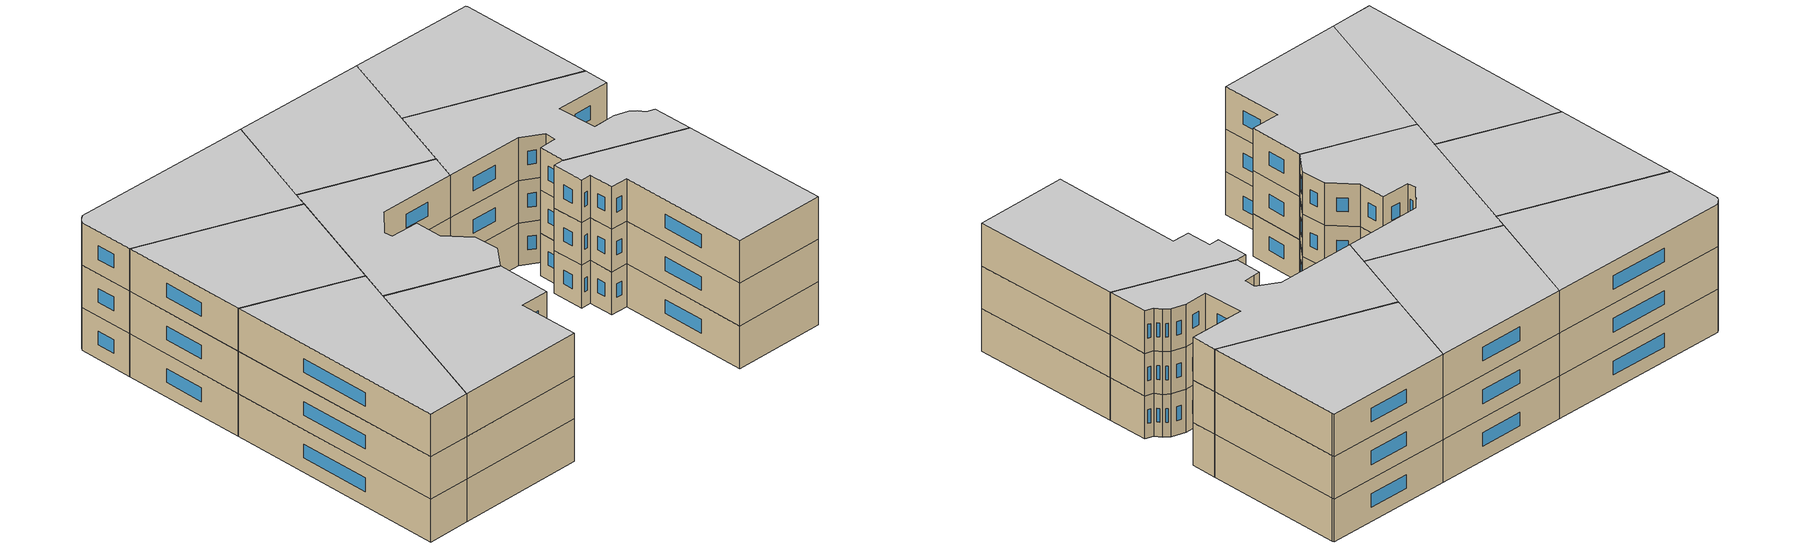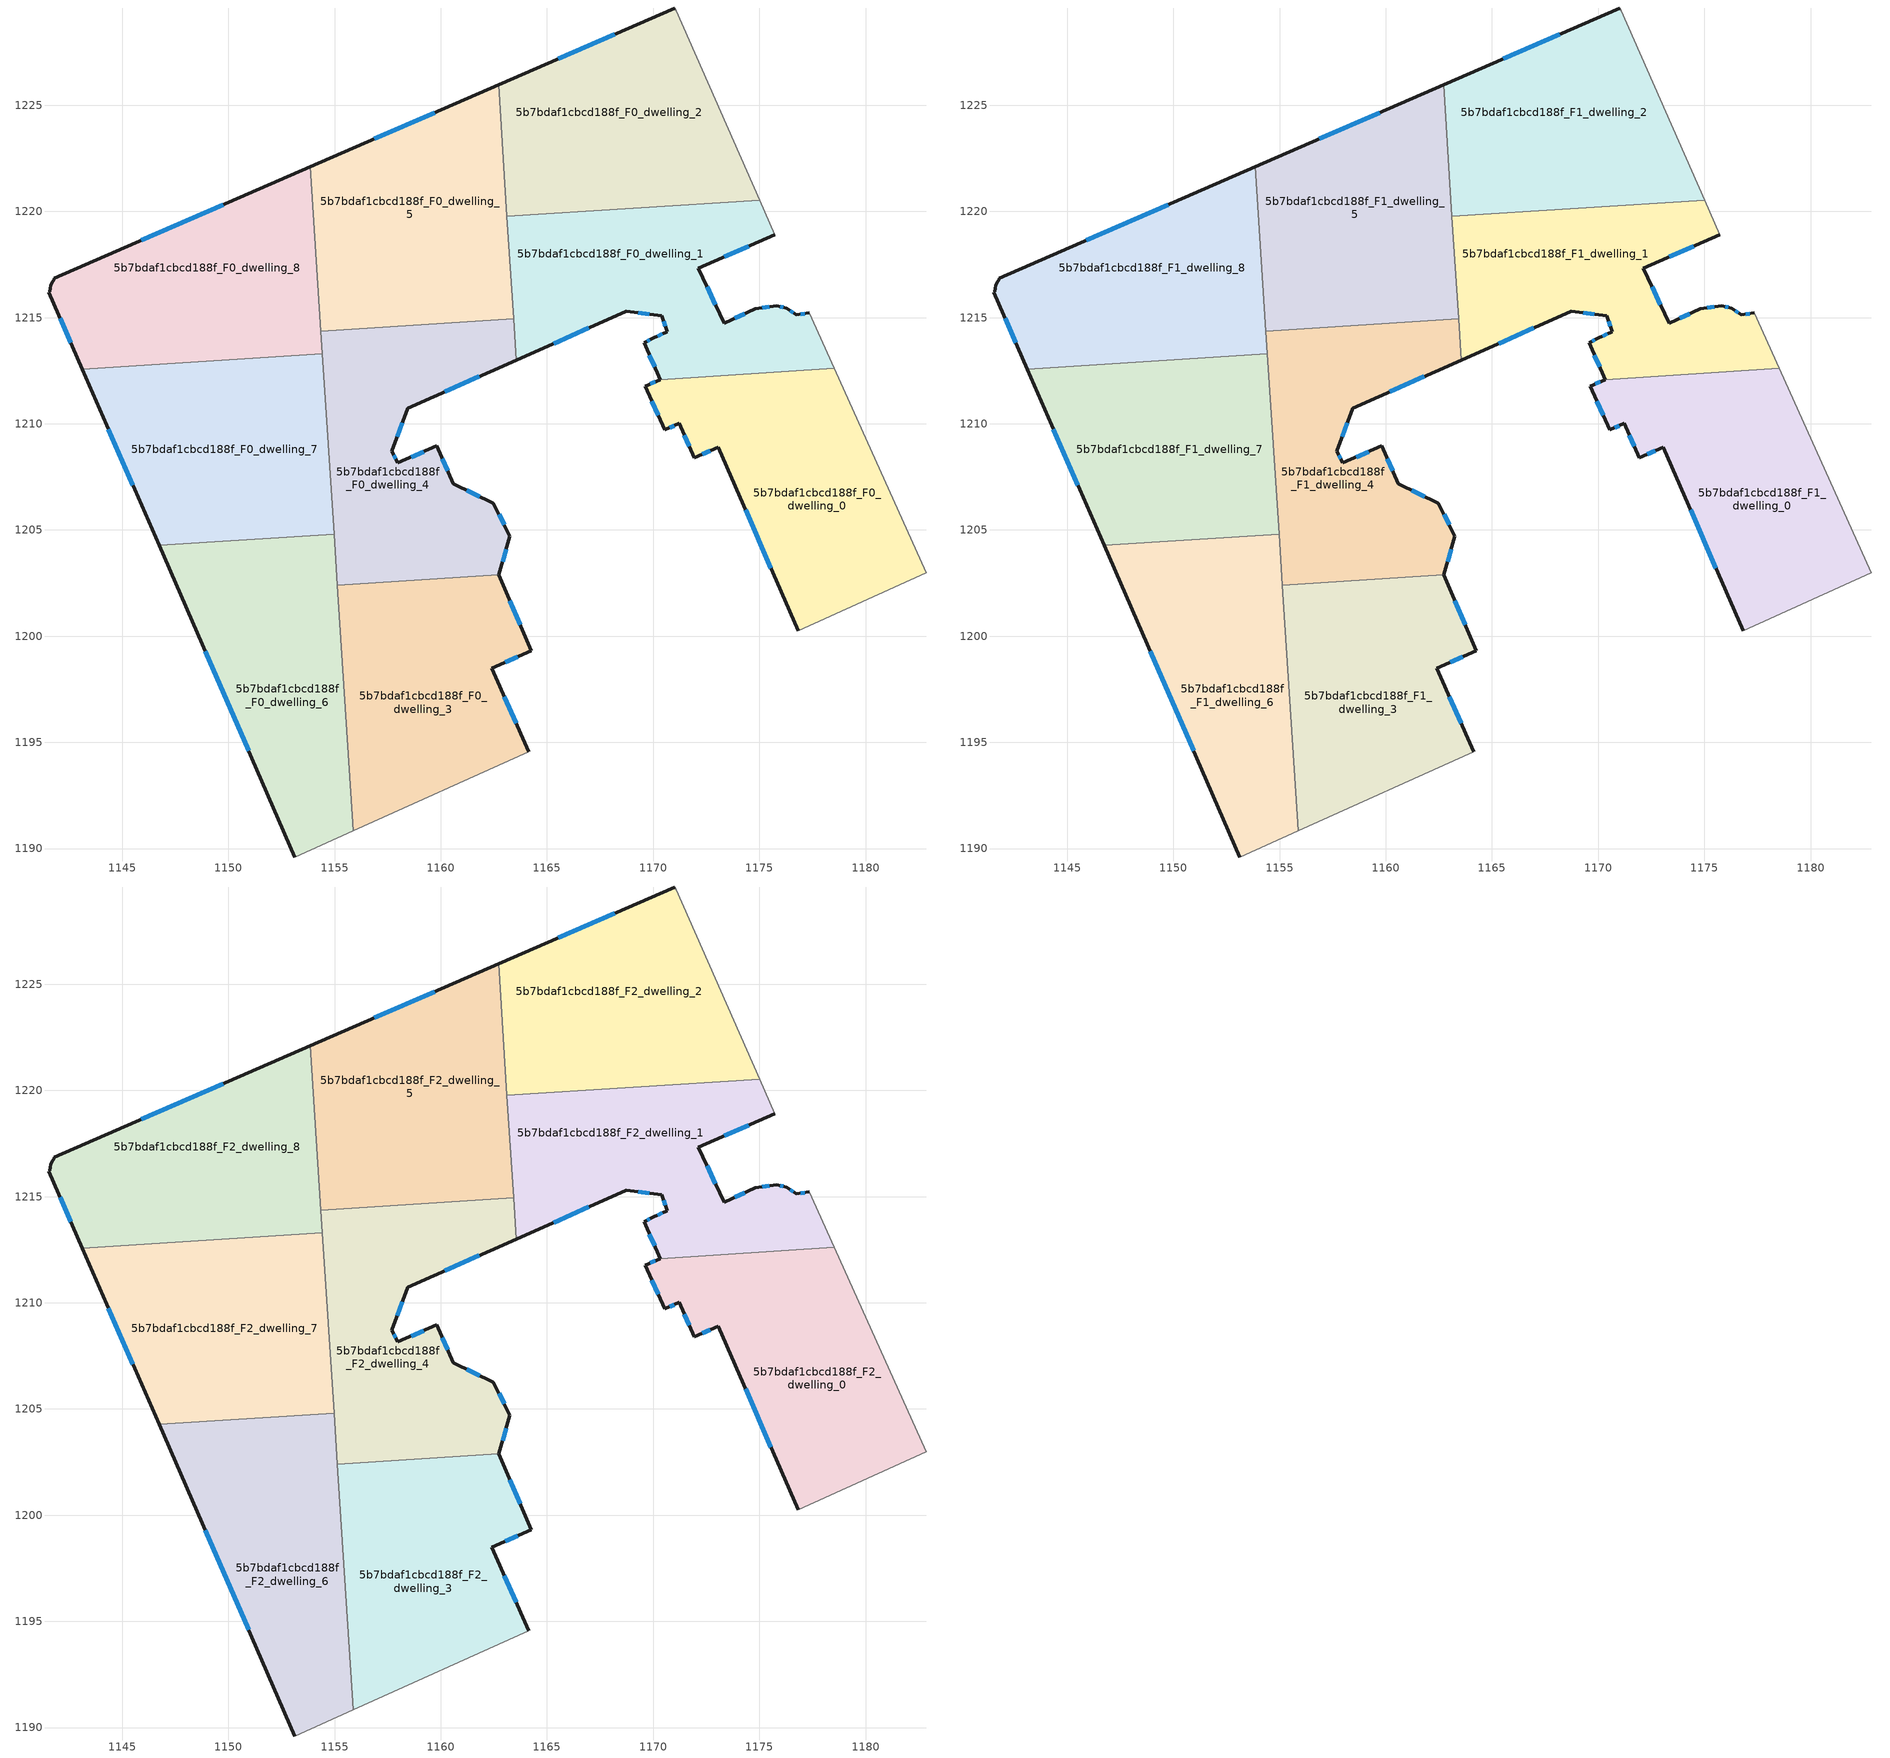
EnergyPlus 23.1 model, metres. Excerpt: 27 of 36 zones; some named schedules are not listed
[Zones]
5b7bdaf1cbcd188f_F0_dwelling_0
 floor ground (EU_floor_Construction): 1178.53,1212.61 1182.85,1202.98 1176.82,1200.26 1173.07,1208.9 1171.93,1208.4 1171.23,1210.02 1170.55,1209.71 1169.62,1211.77 1170.33,1212.08 z0
 wall outside (EU_wall_Construction): 1170.33,1212.08 1169.62,1211.77 1170.55,1209.71 1171.23,1210.02 1171.93,1208.4 1173.07,1208.9 1176.82,1200.26 z0:3
 wall to 5b7bdaf1cbcd188f_F0_dwelling_1 (EU_wall_Construction): 1178.53,1212.61 1170.33,1212.08 z0:3
 wall adiabatic (EU_wall_Construction): 1176.82,1200.26 1182.85,1202.98 1178.53,1212.61 z0:3
 window (EU_Window_Construction): 1172.32,1208.57 1172.69,1208.73 / 1171.47,1209.47 1171.69,1208.95 / 1170.78,1209.82 1171,1209.92 / 1169.94,1211.07 1170.23,1210.41 / 1170.09,1211.98 1169.86,1211.87 / 1174.35,1205.96 1175.55,1203.2 z1.02:1.98
5b7bdaf1cbcd188f_F0_dwelling_1
 floor ground (EU_floor_Construction): 1175.73,1218.9 1172.12,1217.33 1173.35,1214.73 1174.8,1215.43 1175.81,1215.56 1176.3,1215.43 1176.74,1215.13 1177.35,1215.22 1178.53,1212.61 1170.33,1212.08 1169.57,1213.83 1169.98,1214.02 1170.67,1214.34 1170.4,1215.09 1168.72,1215.29 1163.55,1213 1163.12,1219.76 1175.01,1220.53 z0
 wall outside (EU_wall_Construction): 1177.35,1215.22 1176.74,1215.13 1176.3,1215.43 1175.81,1215.56 1174.8,1215.43 1173.35,1214.73 1172.12,1217.33 1175.73,1218.9 / 1163.55,1213 1168.72,1215.29 1170.4,1215.09 1170.67,1214.34 1169.98,1214.02 1169.57,1213.83 1170.33,1212.08 z0:3
 wall adiabatic (EU_wall_Construction): 1178.53,1212.61 1177.35,1215.22 / 1175.73,1218.9 1175.01,1220.53 z0:3
 wall to 5b7bdaf1cbcd188f_F0_dwelling_2 (EU_wall_Construction): 1175.01,1220.53 1163.12,1219.76 z0:3
 wall to 5b7bdaf1cbcd188f_F0_dwelling_5 (EU_wall_Construction): 1163.12,1219.76 1163.43,1214.95 z0:3
 wall to 5b7bdaf1cbcd188f_F0_dwelling_4 (EU_wall_Construction): 1163.43,1214.95 1163.55,1213 z0:3
 window (EU_Window_Construction): 1174.31,1215.19 1173.84,1214.97 / 1175.46,1215.52 1175.14,1215.47 / 1176.13,1215.48 1175.97,1215.52 / 1176.59,1215.23 1176.45,1215.33 / 1177.15,1215.19 1176.95,1215.16 / 1169.83,1213.23 1170.07,1212.68 / 1169.84,1213.96 1169.71,1213.89 / 1170.44,1214.23 1170.22,1214.13 / 1170.49,1214.84 1170.58,1214.6 / 1169.29,1215.22 1169.83,1215.16 / 1165.31,1213.78 1166.96,1214.51 / 1173.35,1217.86 1174.5,1218.37 / 1172.93,1215.61 1172.54,1216.45 z1.02:1.98
5b7bdaf1cbcd188f_F0_dwelling_2
 floor ground (EU_floor_Construction): 1171.08,1229.45 1175.01,1220.53 1163.12,1219.76 1162.72,1225.97 1171.01,1229.58 z0
 wall outside (EU_wall_Construction): 1171.01,1229.58 1162.72,1225.97 z0:3
 wall adiabatic (EU_wall_Construction): 1175.01,1220.53 1171.08,1229.45 1171.01,1229.58 z0:3
 wall to 5b7bdaf1cbcd188f_F0_dwelling_5 (EU_wall_Construction): 1162.72,1225.97 1163.12,1219.76 z0:3
 window (EU_Window_Construction): 1168.19,1228.35 1165.54,1227.2 z1.02:1.98
5b7bdaf1cbcd188f_F0_dwelling_3
 floor ground (EU_floor_Construction): 1162.74,1202.9 1164.26,1199.3 1162.4,1198.49 1164.14,1194.56 1155.87,1190.84 1155.13,1202.41 z0
 wall outside (EU_wall_Construction): 1164.14,1194.56 1162.4,1198.49 1164.26,1199.3 1162.74,1202.9 z0:3
 wall adiabatic (EU_wall_Construction): 1155.87,1190.84 1164.14,1194.56 z0:3
 wall to 5b7bdaf1cbcd188f_F0_dwelling_4 (EU_wall_Construction): 1162.74,1202.9 1155.13,1202.41 z0:3
 wall to 5b7bdaf1cbcd188f_F0_dwelling_6 (EU_wall_Construction): 1155.13,1202.41 1155.87,1190.84 z0:3
 window (EU_Window_Construction): 1163.74,1200.53 1163.26,1201.68 / 1163.03,1198.77 1163.63,1199.03 / 1163.55,1195.9 1162.99,1197.16 z1.02:1.98
5b7bdaf1cbcd188f_F0_dwelling_4
 floor ground (EU_floor_Construction): 1163.43,1214.95 1163.55,1213 1158.44,1210.74 1157.7,1208.71 1157.97,1208.16 1159.82,1208.96 1160.58,1207.18 1162.48,1206.26 1163.25,1204.71 1162.74,1202.9 1155.13,1202.41 1154.36,1214.37 z0
 wall outside (EU_wall_Construction): 1162.74,1202.9 1163.25,1204.71 1162.48,1206.26 1160.58,1207.18 1159.82,1208.96 1157.97,1208.16 1157.7,1208.71 1158.44,1210.74 1163.55,1213 z0:3
 wall to 5b7bdaf1cbcd188f_F0_dwelling_5 (EU_wall_Construction): 1163.43,1214.95 1154.36,1214.37 z0:3
 wall to 5b7bdaf1cbcd188f_F0_dwelling_7 (EU_wall_Construction): 1154.43,1213.3 1154.97,1204.8 z0:3
 wall to 5b7bdaf1cbcd188f_F0_dwelling_6 (EU_wall_Construction): 1154.97,1204.8 1155.13,1202.41 z0:3
 wall to 5b7bdaf1cbcd188f_F0_dwelling_8 (EU_wall_Construction): 1154.36,1214.37 1154.43,1213.3 z0:3
 window (EU_Window_Construction): 1160.18,1211.51 1161.81,1212.23 / 1157.95,1209.4 1158.19,1210.05 / 1157.88,1208.35 1157.79,1208.52 / 1159.19,1208.68 1158.6,1208.43 / 1160.32,1207.79 1160.08,1208.35 / 1161.83,1206.58 1161.23,1206.87 / 1162.99,1205.24 1162.74,1205.73 / 1162.91,1203.51 1163.07,1204.09 z1.02:1.98
5b7bdaf1cbcd188f_F0_dwelling_5
 floor ground (EU_floor_Construction): 1162.72,1225.97 1163.43,1214.95 1154.36,1214.37 1153.86,1222.11 z0
 wall outside (EU_wall_Construction): 1162.72,1225.97 1153.86,1222.11 z0:3
 wall to 5b7bdaf1cbcd188f_F0_dwelling_8 (EU_wall_Construction): 1153.86,1222.11 1154.36,1214.37 z0:3
 window (EU_Window_Construction): 1159.7,1224.66 1156.88,1223.42 z1.02:1.98
5b7bdaf1cbcd188f_F0_dwelling_6
 floor ground (EU_floor_Construction): 1154.97,1204.8 1155.87,1190.84 1153.12,1189.6 1146.74,1204.27 z0
 wall outside (EU_wall_Construction): 1146.74,1204.27 1153.12,1189.6 z0:3
 wall adiabatic (EU_wall_Construction): 1153.12,1189.6 1155.87,1190.84 z0:3
 wall to 5b7bdaf1cbcd188f_F0_dwelling_7 (EU_wall_Construction): 1154.97,1204.8 1146.74,1204.27 z0:3
 window (EU_Window_Construction): 1148.91,1199.28 1150.95,1194.59 z1.02:1.98
5b7bdaf1cbcd188f_F0_dwelling_7
 floor ground (EU_floor_Construction): 1154.43,1213.3 1154.97,1204.8 1146.74,1204.27 1143.12,1212.57 z0
 wall outside (EU_wall_Construction): 1143.12,1212.57 1146.74,1204.27 z0:3
 wall to 5b7bdaf1cbcd188f_F0_dwelling_8 (EU_wall_Construction): 1154.43,1213.3 1143.12,1212.57 z0:3
 window (EU_Window_Construction): 1144.35,1209.75 1145.51,1207.1 z1.02:1.98
5b7bdaf1cbcd188f_F0_dwelling_8
 floor ground (EU_floor_Construction): 1153.86,1222.11 1154.43,1213.3 1143.12,1212.57 1141.54,1216.2 1141.58,1216.22 1141.6,1216.38 1141.64,1216.53 1141.7,1216.67 1141.79,1216.8 1141.79,1216.86 z0
 wall outside (EU_wall_Construction): 1153.86,1222.11 1141.79,1216.86 1141.79,1216.8 1141.7,1216.67 1141.64,1216.53 1141.6,1216.38 1141.58,1216.22 1141.54,1216.2 1143.12,1212.57 z0:3
 window (EU_Window_Construction): 1149.75,1220.32 1145.9,1218.65 / 1142.08,1214.97 1142.58,1213.81 z1.02:1.98
5b7bdaf1cbcd188f_F1_dwelling_0
 floor to 5b7bdaf1cbcd188f_F0_dwelling_0 (EU_floor_Construction): 1178.53,1212.61 1182.85,1202.98 1176.82,1200.26 1173.07,1208.9 1171.93,1208.4 1171.23,1210.02 1170.55,1209.71 1169.62,1211.77 1170.33,1212.08 z3
 wall outside (EU_wall_Construction): 1170.33,1212.08 1169.62,1211.77 1170.55,1209.71 1171.23,1210.02 1171.93,1208.4 1173.07,1208.9 1176.82,1200.26 z3:6
 wall to 5b7bdaf1cbcd188f_F1_dwelling_1 (EU_wall_Construction): 1178.53,1212.61 1170.33,1212.08 z3:6
 wall adiabatic (EU_wall_Construction): 1176.82,1200.26 1182.85,1202.98 1178.53,1212.61 z3:6
 window (EU_Window_Construction): 1172.32,1208.57 1172.69,1208.73 / 1171.47,1209.47 1171.69,1208.95 / 1170.78,1209.82 1171,1209.92 / 1169.94,1211.07 1170.23,1210.41 / 1170.09,1211.98 1169.86,1211.87 / 1174.35,1205.96 1175.55,1203.2 z4.02:4.98
5b7bdaf1cbcd188f_F1_dwelling_1
 floor to 5b7bdaf1cbcd188f_F0_dwelling_1 (EU_floor_Construction): 1175.73,1218.9 1172.12,1217.33 1173.35,1214.73 1174.8,1215.43 1175.81,1215.56 1176.3,1215.43 1176.74,1215.13 1177.35,1215.22 1178.53,1212.61 1170.33,1212.08 1169.57,1213.83 1169.98,1214.02 1170.67,1214.34 1170.4,1215.09 1168.72,1215.29 1163.55,1213 1163.12,1219.76 1175.01,1220.53 z3
 wall outside (EU_wall_Construction): 1177.35,1215.22 1176.74,1215.13 1176.3,1215.43 1175.81,1215.56 1174.8,1215.43 1173.35,1214.73 1172.12,1217.33 1175.73,1218.9 / 1163.55,1213 1168.72,1215.29 1170.4,1215.09 1170.67,1214.34 1169.98,1214.02 1169.57,1213.83 1170.33,1212.08 z3:6
 wall adiabatic (EU_wall_Construction): 1178.53,1212.61 1177.35,1215.22 / 1175.73,1218.9 1175.01,1220.53 z3:6
 wall to 5b7bdaf1cbcd188f_F1_dwelling_2 (EU_wall_Construction): 1175.01,1220.53 1163.12,1219.76 z3:6
 wall to 5b7bdaf1cbcd188f_F1_dwelling_5 (EU_wall_Construction): 1163.12,1219.76 1163.43,1214.95 z3:6
 wall to 5b7bdaf1cbcd188f_F1_dwelling_4 (EU_wall_Construction): 1163.43,1214.95 1163.55,1213 z3:6
 window (EU_Window_Construction): 1174.31,1215.19 1173.84,1214.97 / 1175.46,1215.52 1175.14,1215.47 / 1176.13,1215.48 1175.97,1215.52 / 1176.59,1215.23 1176.45,1215.33 / 1177.15,1215.19 1176.95,1215.16 / 1169.83,1213.23 1170.07,1212.68 / 1169.84,1213.96 1169.71,1213.89 / 1170.44,1214.23 1170.22,1214.13 / 1170.49,1214.84 1170.58,1214.6 / 1169.29,1215.22 1169.83,1215.16 / 1165.31,1213.78 1166.96,1214.51 / 1173.35,1217.86 1174.5,1218.37 / 1172.93,1215.61 1172.54,1216.45 z4.02:4.98
5b7bdaf1cbcd188f_F1_dwelling_2
 floor to 5b7bdaf1cbcd188f_F0_dwelling_2 (EU_floor_Construction): 1171.08,1229.45 1175.01,1220.53 1163.12,1219.76 1162.72,1225.97 1171.01,1229.58 z3
 wall outside (EU_wall_Construction): 1171.01,1229.58 1162.72,1225.97 z3:6
 wall adiabatic (EU_wall_Construction): 1175.01,1220.53 1171.08,1229.45 1171.01,1229.58 z3:6
 wall to 5b7bdaf1cbcd188f_F1_dwelling_5 (EU_wall_Construction): 1162.72,1225.97 1163.12,1219.76 z3:6
 window (EU_Window_Construction): 1168.19,1228.35 1165.54,1227.2 z4.02:4.98
5b7bdaf1cbcd188f_F1_dwelling_3
 floor to 5b7bdaf1cbcd188f_F0_dwelling_3 (EU_floor_Construction): 1162.74,1202.9 1164.26,1199.3 1162.4,1198.49 1164.14,1194.56 1155.87,1190.84 1155.13,1202.41 z3
 wall outside (EU_wall_Construction): 1164.14,1194.56 1162.4,1198.49 1164.26,1199.3 1162.74,1202.9 z3:6
 wall adiabatic (EU_wall_Construction): 1155.87,1190.84 1164.14,1194.56 z3:6
 wall to 5b7bdaf1cbcd188f_F1_dwelling_4 (EU_wall_Construction): 1162.74,1202.9 1155.13,1202.41 z3:6
 wall to 5b7bdaf1cbcd188f_F1_dwelling_6 (EU_wall_Construction): 1155.13,1202.41 1155.87,1190.84 z3:6
 window (EU_Window_Construction): 1163.74,1200.53 1163.26,1201.68 / 1163.03,1198.77 1163.63,1199.03 / 1163.55,1195.9 1162.99,1197.16 z4.02:4.98
5b7bdaf1cbcd188f_F1_dwelling_4
 floor to 5b7bdaf1cbcd188f_F0_dwelling_4 (EU_floor_Construction): 1163.43,1214.95 1163.55,1213 1158.44,1210.74 1157.7,1208.71 1157.97,1208.16 1159.82,1208.96 1160.58,1207.18 1162.48,1206.26 1163.25,1204.71 1162.74,1202.9 1155.13,1202.41 1154.36,1214.37 z3
 wall outside (EU_wall_Construction): 1162.74,1202.9 1163.25,1204.71 1162.48,1206.26 1160.58,1207.18 1159.82,1208.96 1157.97,1208.16 1157.7,1208.71 1158.44,1210.74 1163.55,1213 z3:6
 wall to 5b7bdaf1cbcd188f_F1_dwelling_5 (EU_wall_Construction): 1163.43,1214.95 1154.36,1214.37 z3:6
 wall to 5b7bdaf1cbcd188f_F1_dwelling_7 (EU_wall_Construction): 1154.43,1213.3 1154.97,1204.8 z3:6
 wall to 5b7bdaf1cbcd188f_F1_dwelling_6 (EU_wall_Construction): 1154.97,1204.8 1155.13,1202.41 z3:6
 wall to 5b7bdaf1cbcd188f_F1_dwelling_8 (EU_wall_Construction): 1154.36,1214.37 1154.43,1213.3 z3:6
 window (EU_Window_Construction): 1160.18,1211.51 1161.81,1212.23 / 1157.95,1209.4 1158.19,1210.05 / 1157.88,1208.35 1157.79,1208.52 / 1159.19,1208.68 1158.6,1208.43 / 1160.32,1207.79 1160.08,1208.35 / 1161.83,1206.58 1161.23,1206.87 / 1162.99,1205.24 1162.74,1205.73 / 1162.91,1203.51 1163.07,1204.09 z4.02:4.98
5b7bdaf1cbcd188f_F1_dwelling_5
 floor to 5b7bdaf1cbcd188f_F0_dwelling_5 (EU_floor_Construction): 1162.72,1225.97 1163.43,1214.95 1154.36,1214.37 1153.86,1222.11 z3
 wall outside (EU_wall_Construction): 1162.72,1225.97 1153.86,1222.11 z3:6
 wall to 5b7bdaf1cbcd188f_F1_dwelling_8 (EU_wall_Construction): 1153.86,1222.11 1154.36,1214.37 z3:6
 window (EU_Window_Construction): 1159.7,1224.66 1156.88,1223.42 z4.02:4.98
5b7bdaf1cbcd188f_F1_dwelling_6
 floor to 5b7bdaf1cbcd188f_F0_dwelling_6 (EU_floor_Construction): 1154.97,1204.8 1155.87,1190.84 1153.12,1189.6 1146.74,1204.27 z3
 wall outside (EU_wall_Construction): 1146.74,1204.27 1153.12,1189.6 z3:6
 wall adiabatic (EU_wall_Construction): 1153.12,1189.6 1155.87,1190.84 z3:6
 wall to 5b7bdaf1cbcd188f_F1_dwelling_7 (EU_wall_Construction): 1154.97,1204.8 1146.74,1204.27 z3:6
 window (EU_Window_Construction): 1148.91,1199.28 1150.95,1194.59 z4.02:4.98
5b7bdaf1cbcd188f_F1_dwelling_7
 floor to 5b7bdaf1cbcd188f_F0_dwelling_7 (EU_floor_Construction): 1154.43,1213.3 1154.97,1204.8 1146.74,1204.27 1143.12,1212.57 z3
 wall outside (EU_wall_Construction): 1143.12,1212.57 1146.74,1204.27 z3:6
 wall to 5b7bdaf1cbcd188f_F1_dwelling_8 (EU_wall_Construction): 1154.43,1213.3 1143.12,1212.57 z3:6
 window (EU_Window_Construction): 1144.35,1209.75 1145.51,1207.1 z4.02:4.98
5b7bdaf1cbcd188f_F1_dwelling_8
 floor to 5b7bdaf1cbcd188f_F0_dwelling_8 (EU_floor_Construction): 1153.86,1222.11 1154.43,1213.3 1143.12,1212.57 1141.54,1216.2 1141.58,1216.22 1141.6,1216.38 1141.64,1216.53 1141.7,1216.67 1141.79,1216.8 1141.79,1216.86 z3
 wall outside (EU_wall_Construction): 1153.86,1222.11 1141.79,1216.86 1141.79,1216.8 1141.7,1216.67 1141.64,1216.53 1141.6,1216.38 1141.58,1216.22 1141.54,1216.2 1143.12,1212.57 z3:6
 window (EU_Window_Construction): 1149.75,1220.32 1145.9,1218.65 / 1142.08,1214.97 1142.58,1213.81 z4.02:4.98
5b7bdaf1cbcd188f_F2_dwelling_0
 floor to 5b7bdaf1cbcd188f_F1_dwelling_0 (EU_floor_Construction): 1178.53,1212.61 1182.85,1202.98 1176.82,1200.26 1173.07,1208.9 1171.93,1208.4 1171.23,1210.02 1170.55,1209.71 1169.62,1211.77 1170.33,1212.08 z6
 wall outside (EU_wall_Construction): 1170.33,1212.08 1169.62,1211.77 1170.55,1209.71 1171.23,1210.02 1171.93,1208.4 1173.07,1208.9 1176.82,1200.26 z6:9
 wall to 5b7bdaf1cbcd188f_F2_dwelling_1 (EU_wall_Construction): 1178.53,1212.61 1170.33,1212.08 z6:9
 wall adiabatic (EU_wall_Construction): 1176.82,1200.26 1182.85,1202.98 1178.53,1212.61 z6:9
 window (EU_Window_Construction): 1172.32,1208.57 1172.69,1208.73 / 1171.47,1209.47 1171.69,1208.95 / 1170.78,1209.82 1171,1209.92 / 1169.94,1211.07 1170.23,1210.41 / 1170.09,1211.98 1169.86,1211.87 / 1174.35,1205.96 1175.55,1203.2 z7.02:7.98
 ceiling to 5b7bdaf1cbcd188f_F3_dwelling_0 (EU_floor_Construction): 1182.85,1202.98 1178.53,1212.61 1170.33,1212.08 1169.62,1211.77 1170.55,1209.71 1171.23,1210.02 1171.93,1208.4 1173.07,1208.9 1176.82,1200.26 z9
5b7bdaf1cbcd188f_F2_dwelling_1
 floor to 5b7bdaf1cbcd188f_F1_dwelling_1 (EU_floor_Construction): 1175.73,1218.9 1172.12,1217.33 1173.35,1214.73 1174.8,1215.43 1175.81,1215.56 1176.3,1215.43 1176.74,1215.13 1177.35,1215.22 1178.53,1212.61 1170.33,1212.08 1169.57,1213.83 1169.98,1214.02 1170.67,1214.34 1170.4,1215.09 1168.72,1215.29 1163.55,1213 1163.12,1219.76 1175.01,1220.53 z6
 wall outside (EU_wall_Construction): 1177.35,1215.22 1176.74,1215.13 1176.3,1215.43 1175.81,1215.56 1174.8,1215.43 1173.35,1214.73 1172.12,1217.33 1175.73,1218.9 / 1163.55,1213 1168.72,1215.29 1170.4,1215.09 1170.67,1214.34 1169.98,1214.02 1169.57,1213.83 1170.33,1212.08 z6:9
 wall adiabatic (EU_wall_Construction): 1178.53,1212.61 1177.35,1215.22 / 1175.73,1218.9 1175.01,1220.53 z6:9
 wall to 5b7bdaf1cbcd188f_F2_dwelling_2 (EU_wall_Construction): 1175.01,1220.53 1163.12,1219.76 z6:9
 wall to 5b7bdaf1cbcd188f_F2_dwelling_5 (EU_wall_Construction): 1163.12,1219.76 1163.43,1214.95 z6:9
 wall to 5b7bdaf1cbcd188f_F2_dwelling_4 (EU_wall_Construction): 1163.43,1214.95 1163.55,1213 z6:9
 window (EU_Window_Construction): 1174.31,1215.19 1173.84,1214.97 / 1175.46,1215.52 1175.14,1215.47 / 1176.13,1215.48 1175.97,1215.52 / 1176.59,1215.23 1176.45,1215.33 / 1177.15,1215.19 1176.95,1215.16 / 1169.83,1213.23 1170.07,1212.68 / 1169.84,1213.96 1169.71,1213.89 / 1170.44,1214.23 1170.22,1214.13 / 1170.49,1214.84 1170.58,1214.6 / 1169.29,1215.22 1169.83,1215.16 / 1165.31,1213.78 1166.96,1214.51 / 1173.35,1217.86 1174.5,1218.37 / 1172.93,1215.61 1172.54,1216.45 z7.02:7.98
 ceiling to 5b7bdaf1cbcd188f_F3_dwelling_1 (EU_floor_Construction): 1178.53,1212.61 1177.35,1215.22 1176.74,1215.13 1176.3,1215.43 1175.81,1215.56 1174.8,1215.43 1173.35,1214.73 1172.12,1217.33 1175.73,1218.9 1175.01,1220.53 1163.12,1219.76 1163.55,1213 1168.72,1215.29 1170.4,1215.09 1170.67,1214.34 1169.98,1214.02 1169.57,1213.83 1170.33,1212.08 z9
5b7bdaf1cbcd188f_F2_dwelling_2
 floor to 5b7bdaf1cbcd188f_F1_dwelling_2 (EU_floor_Construction): 1171.08,1229.45 1175.01,1220.53 1163.12,1219.76 1162.72,1225.97 1171.01,1229.58 z6
 wall outside (EU_wall_Construction): 1171.01,1229.58 1162.72,1225.97 z6:9
 wall adiabatic (EU_wall_Construction): 1175.01,1220.53 1171.08,1229.45 1171.01,1229.58 z6:9
 wall to 5b7bdaf1cbcd188f_F2_dwelling_5 (EU_wall_Construction): 1162.72,1225.97 1163.12,1219.76 z6:9
 window (EU_Window_Construction): 1168.19,1228.35 1165.54,1227.2 z7.02:7.98
 ceiling to 5b7bdaf1cbcd188f_F3_dwelling_2 (EU_floor_Construction): 1175.01,1220.53 1171.08,1229.45 1171.01,1229.58 1162.72,1225.97 1163.12,1219.76 z9
5b7bdaf1cbcd188f_F2_dwelling_3
 floor to 5b7bdaf1cbcd188f_F1_dwelling_3 (EU_floor_Construction): 1162.74,1202.9 1164.26,1199.3 1162.4,1198.49 1164.14,1194.56 1155.87,1190.84 1155.13,1202.41 z6
 wall outside (EU_wall_Construction): 1164.14,1194.56 1162.4,1198.49 1164.26,1199.3 1162.74,1202.9 z6:9
 wall adiabatic (EU_wall_Construction): 1155.87,1190.84 1164.14,1194.56 z6:9
 wall to 5b7bdaf1cbcd188f_F2_dwelling_4 (EU_wall_Construction): 1162.74,1202.9 1155.13,1202.41 z6:9
 wall to 5b7bdaf1cbcd188f_F2_dwelling_6 (EU_wall_Construction): 1155.13,1202.41 1155.87,1190.84 z6:9
 window (EU_Window_Construction): 1163.74,1200.53 1163.26,1201.68 / 1163.03,1198.77 1163.63,1199.03 / 1163.55,1195.9 1162.99,1197.16 z7.02:7.98
 ceiling to 5b7bdaf1cbcd188f_F3_dwelling_3 (EU_floor_Construction): 1164.14,1194.56 1162.4,1198.49 1164.26,1199.3 1162.74,1202.9 1155.13,1202.41 1155.87,1190.84 z9
5b7bdaf1cbcd188f_F2_dwelling_4
 floor to 5b7bdaf1cbcd188f_F1_dwelling_4 (EU_floor_Construction): 1163.43,1214.95 1163.55,1213 1158.44,1210.74 1157.7,1208.71 1157.97,1208.16 1159.82,1208.96 1160.58,1207.18 1162.48,1206.26 1163.25,1204.71 1162.74,1202.9 1155.13,1202.41 1154.36,1214.37 z6
 wall outside (EU_wall_Construction): 1162.74,1202.9 1163.25,1204.71 1162.48,1206.26 1160.58,1207.18 1159.82,1208.96 1157.97,1208.16 1157.7,1208.71 1158.44,1210.74 1163.55,1213 z6:9
 wall to 5b7bdaf1cbcd188f_F2_dwelling_5 (EU_wall_Construction): 1163.43,1214.95 1154.36,1214.37 z6:9
 wall to 5b7bdaf1cbcd188f_F2_dwelling_7 (EU_wall_Construction): 1154.43,1213.3 1154.97,1204.8 z6:9
 wall to 5b7bdaf1cbcd188f_F2_dwelling_6 (EU_wall_Construction): 1154.97,1204.8 1155.13,1202.41 z6:9
 wall to 5b7bdaf1cbcd188f_F2_dwelling_8 (EU_wall_Construction): 1154.36,1214.37 1154.43,1213.3 z6:9
 window (EU_Window_Construction): 1160.18,1211.51 1161.81,1212.23 / 1157.95,1209.4 1158.19,1210.05 / 1157.88,1208.35 1157.79,1208.52 / 1159.19,1208.68 1158.6,1208.43 / 1160.32,1207.79 1160.08,1208.35 / 1161.83,1206.58 1161.23,1206.87 / 1162.99,1205.24 1162.74,1205.73 / 1162.91,1203.51 1163.07,1204.09 z7.02:7.98
 ceiling to 5b7bdaf1cbcd188f_F3_dwelling_4 (EU_floor_Construction): 1162.74,1202.9 1163.25,1204.71 1162.48,1206.26 1160.58,1207.18 1159.82,1208.96 1157.97,1208.16 1157.7,1208.71 1158.44,1210.74 1163.55,1213 1163.43,1214.95 1154.36,1214.37 1155.13,1202.41 z9
5b7bdaf1cbcd188f_F2_dwelling_5
 floor to 5b7bdaf1cbcd188f_F1_dwelling_5 (EU_floor_Construction): 1162.72,1225.97 1163.43,1214.95 1154.36,1214.37 1153.86,1222.11 z6
 wall outside (EU_wall_Construction): 1162.72,1225.97 1153.86,1222.11 z6:9
 wall to 5b7bdaf1cbcd188f_F2_dwelling_8 (EU_wall_Construction): 1153.86,1222.11 1154.36,1214.37 z6:9
 window (EU_Window_Construction): 1159.7,1224.66 1156.88,1223.42 z7.02:7.98
 ceiling to 5b7bdaf1cbcd188f_F3_dwelling_5 (EU_floor_Construction): 1163.43,1214.95 1162.72,1225.97 1153.86,1222.11 1154.36,1214.37 z9
5b7bdaf1cbcd188f_F2_dwelling_6
 floor to 5b7bdaf1cbcd188f_F1_dwelling_6 (EU_floor_Construction): 1154.97,1204.8 1155.87,1190.84 1153.12,1189.6 1146.74,1204.27 z6
 wall outside (EU_wall_Construction): 1146.74,1204.27 1153.12,1189.6 z6:9
 wall adiabatic (EU_wall_Construction): 1153.12,1189.6 1155.87,1190.84 z6:9
 wall to 5b7bdaf1cbcd188f_F2_dwelling_7 (EU_wall_Construction): 1154.97,1204.8 1146.74,1204.27 z6:9
 window (EU_Window_Construction): 1148.91,1199.28 1150.95,1194.59 z7.02:7.98
 ceiling to 5b7bdaf1cbcd188f_F3_dwelling_6 (EU_floor_Construction): 1155.87,1190.84 1154.97,1204.8 1146.74,1204.27 1153.12,1189.6 z9
5b7bdaf1cbcd188f_F2_dwelling_7
 floor to 5b7bdaf1cbcd188f_F1_dwelling_7 (EU_floor_Construction): 1154.43,1213.3 1154.97,1204.8 1146.74,1204.27 1143.12,1212.57 z6
 wall outside (EU_wall_Construction): 1143.12,1212.57 1146.74,1204.27 z6:9
 wall to 5b7bdaf1cbcd188f_F2_dwelling_8 (EU_wall_Construction): 1154.43,1213.3 1143.12,1212.57 z6:9
 window (EU_Window_Construction): 1144.35,1209.75 1145.51,1207.1 z7.02:7.98
 ceiling to 5b7bdaf1cbcd188f_F3_dwelling_7 (EU_floor_Construction): 1154.97,1204.8 1154.43,1213.3 1143.12,1212.57 1146.74,1204.27 z9
5b7bdaf1cbcd188f_F2_dwelling_8
 floor to 5b7bdaf1cbcd188f_F1_dwelling_8 (EU_floor_Construction): 1153.86,1222.11 1154.43,1213.3 1143.12,1212.57 1141.54,1216.2 1141.58,1216.22 1141.6,1216.38 1141.64,1216.53 1141.7,1216.67 1141.79,1216.8 1141.79,1216.86 z6
 wall outside (EU_wall_Construction): 1153.86,1222.11 1141.79,1216.86 1141.79,1216.8 1141.7,1216.67 1141.64,1216.53 1141.6,1216.38 1141.58,1216.22 1141.54,1216.2 1143.12,1212.57 z6:9
 window (EU_Window_Construction): 1149.75,1220.32 1145.9,1218.65 / 1142.08,1214.97 1142.58,1213.81 z7.02:7.98
 ceiling to 5b7bdaf1cbcd188f_F3_dwelling_8 (EU_floor_Construction): 1154.43,1213.3 1153.86,1222.11 1141.79,1216.86 1141.79,1216.8 1141.7,1216.67 1141.64,1216.53 1141.6,1216.38 1141.58,1216.22 1141.54,1216.2 1143.12,1212.57 z9
[Building]
EU S2 Campaign: North Axis=0; Terrain=City; Solar Distribution=FullExterior
[Site:Location]
Vienna: Latitude=48; Longitude=16.5; Time Zone=1; Elevation=183
[SizingPeriod:WeatherFileDays]
AnnualSizingPeriod: Begin Month=1; Begin Day of Month=1; End Month=12; End Day of Month=31; Day of Week for Start Day=Monday; Use Weather File Daylight Saving Period=No; Use Weather File Rain and Snow Indicators=No
[MATERIAL]
EU_InternalMass_Material: Roughness=MediumRough; Thickness=0.1; Conductivity=1; Density=1800; Specific Heat=900; Thermal Absorptance=0.9; Solar Absorptance=0.7; Visible Absorptance=0.7
[MATERIAL:NOMASS] Roughness=MediumRough; Thermal Absorptance=0.9; Solar Absorptance=0.7; Visible Absorptance=0.7
Name | Thermal Resistance
EU_wall_NoMass | 0.942466
EU_floor_NoMass | 0.66527
[WINDOWMATERIAL:SIMPLEGLAZINGSYSTEM]
EU_Window_SimpleGlazing: UFactor=2.03367; Solar Heat Gain Coefficient=0.65; Visible Transmittance=0.65
[CONSTRUCTION]
EU_wall_Construction: EU_wall_NoMass
EU_floor_Construction: EU_floor_NoMass
EU_Window_Construction: EU_Window_SimpleGlazing
EU_InternalMass_Construction: EU_InternalMass_Material
[ZONE] Type=1; Multiplier=1; Ceiling Height=autocalculate; Floor Area=autocalculate; Part of Total Floor Area=Yes
Name | Volume
5b7bdaf1cbcd188f_F0_dwelling_0; 5b7bdaf1cbcd188f_F1_dwelling_0; 5b7bdaf1cbcd188f_F2_dwelling_0 | 250.283
5b7bdaf1cbcd188f_F0_dwelling_1; 5b7bdaf1cbcd188f_F1_dwelling_1; 5b7bdaf1cbcd188f_F2_dwelling_1 | 240.905
5b7bdaf1cbcd188f_F0_dwelling_2; 5b7bdaf1cbcd188f_F1_dwelling_2; 5b7bdaf1cbcd188f_F2_dwelling_2 | 245.587
5b7bdaf1cbcd188f_F0_dwelling_3; 5b7bdaf1cbcd188f_F1_dwelling_3; 5b7bdaf1cbcd188f_F2_dwelling_3 | 242.232
5b7bdaf1cbcd188f_F0_dwelling_4; 5b7bdaf1cbcd188f_F1_dwelling_4; 5b7bdaf1cbcd188f_F2_dwelling_4 | 238.301
5b7bdaf1cbcd188f_F0_dwelling_5; 5b7bdaf1cbcd188f_F1_dwelling_5; 5b7bdaf1cbcd188f_F2_dwelling_5 | 256.214
5b7bdaf1cbcd188f_F0_dwelling_6; 5b7bdaf1cbcd188f_F1_dwelling_6; 5b7bdaf1cbcd188f_F2_dwelling_6 | 245.592
5b7bdaf1cbcd188f_F0_dwelling_7; 5b7bdaf1cbcd188f_F1_dwelling_7; 5b7bdaf1cbcd188f_F2_dwelling_7 | 250.191
5b7bdaf1cbcd188f_F0_dwelling_8; 5b7bdaf1cbcd188f_F1_dwelling_8; 5b7bdaf1cbcd188f_F2_dwelling_8 | 241.011
[INTERNALMASS] Construction=EU_InternalMass_Construction
Name | Zone or ZoneList | Surface Area
5b7bdaf1cbcd188f_F0_dwelling_0_EU_InternalMass | 5b7bdaf1cbcd188f_F0_dwelling_0 | 83.4276
5b7bdaf1cbcd188f_F0_dwelling_1_EU_InternalMass | 5b7bdaf1cbcd188f_F0_dwelling_1 | 80.3016
5b7bdaf1cbcd188f_F0_dwelling_2_EU_InternalMass | 5b7bdaf1cbcd188f_F0_dwelling_2 | 81.8625
5b7bdaf1cbcd188f_F0_dwelling_3_EU_InternalMass | 5b7bdaf1cbcd188f_F0_dwelling_3 | 80.744
5b7bdaf1cbcd188f_F0_dwelling_4_EU_InternalMass | 5b7bdaf1cbcd188f_F0_dwelling_4 | 79.4331
5b7bdaf1cbcd188f_F0_dwelling_5_EU_InternalMass | 5b7bdaf1cbcd188f_F0_dwelling_5 | 85.4048
5b7bdaf1cbcd188f_F0_dwelling_6_EU_InternalMass | 5b7bdaf1cbcd188f_F0_dwelling_6 | 81.864
5b7bdaf1cbcd188f_F0_dwelling_7_EU_InternalMass | 5b7bdaf1cbcd188f_F0_dwelling_7 | 83.397
5b7bdaf1cbcd188f_F0_dwelling_8_EU_InternalMass | 5b7bdaf1cbcd188f_F0_dwelling_8 | 80.3377
5b7bdaf1cbcd188f_F1_dwelling_0_EU_InternalMass | 5b7bdaf1cbcd188f_F1_dwelling_0 | 83.4276
5b7bdaf1cbcd188f_F1_dwelling_1_EU_InternalMass | 5b7bdaf1cbcd188f_F1_dwelling_1 | 80.3016
5b7bdaf1cbcd188f_F1_dwelling_2_EU_InternalMass | 5b7bdaf1cbcd188f_F1_dwelling_2 | 81.8625
5b7bdaf1cbcd188f_F1_dwelling_3_EU_InternalMass | 5b7bdaf1cbcd188f_F1_dwelling_3 | 80.744
5b7bdaf1cbcd188f_F1_dwelling_4_EU_InternalMass | 5b7bdaf1cbcd188f_F1_dwelling_4 | 79.4331
5b7bdaf1cbcd188f_F1_dwelling_5_EU_InternalMass | 5b7bdaf1cbcd188f_F1_dwelling_5 | 85.4048
5b7bdaf1cbcd188f_F1_dwelling_6_EU_InternalMass | 5b7bdaf1cbcd188f_F1_dwelling_6 | 81.864
5b7bdaf1cbcd188f_F1_dwelling_7_EU_InternalMass | 5b7bdaf1cbcd188f_F1_dwelling_7 | 83.397
5b7bdaf1cbcd188f_F1_dwelling_8_EU_InternalMass | 5b7bdaf1cbcd188f_F1_dwelling_8 | 80.3377
5b7bdaf1cbcd188f_F2_dwelling_0_EU_InternalMass | 5b7bdaf1cbcd188f_F2_dwelling_0 | 83.4276
5b7bdaf1cbcd188f_F2_dwelling_1_EU_InternalMass | 5b7bdaf1cbcd188f_F2_dwelling_1 | 80.3016
5b7bdaf1cbcd188f_F2_dwelling_2_EU_InternalMass | 5b7bdaf1cbcd188f_F2_dwelling_2 | 81.8625
5b7bdaf1cbcd188f_F2_dwelling_3_EU_InternalMass | 5b7bdaf1cbcd188f_F2_dwelling_3 | 80.744
5b7bdaf1cbcd188f_F2_dwelling_4_EU_InternalMass | 5b7bdaf1cbcd188f_F2_dwelling_4 | 79.4331
5b7bdaf1cbcd188f_F2_dwelling_5_EU_InternalMass | 5b7bdaf1cbcd188f_F2_dwelling_5 | 85.4048
5b7bdaf1cbcd188f_F2_dwelling_6_EU_InternalMass | 5b7bdaf1cbcd188f_F2_dwelling_6 | 81.864
5b7bdaf1cbcd188f_F2_dwelling_7_EU_InternalMass | 5b7bdaf1cbcd188f_F2_dwelling_7 | 83.397
5b7bdaf1cbcd188f_F2_dwelling_8_EU_InternalMass | 5b7bdaf1cbcd188f_F2_dwelling_8 | 80.3377
[OTHEREQUIPMENT] Fuel Type=Electricity; Design Level Calculation Method=Watts/Area; Power per Zone Floor Area=1; Fraction Latent=0; Fraction Radiant=0; Fraction Lost=0; Carbon Dioxide Generation Rate=0; EndUse Subcategory=EU_Step8_InternalGains
Name | Zone or ZoneList or Space or SpaceList | Schedule
EU_Step8_InternalGain_5b7bdaf1cbcd188f_F0_dwelling_0_f000 | 5b7bdaf1cbcd188f_F0_dwelling_0 | EU_Step8_GainSchedule_5b7bdaf1cbcd188f_F0_dwelling_0_f000
EU_Step8_InternalGain_5b7bdaf1cbcd188f_F0_dwelling_1_f000 | 5b7bdaf1cbcd188f_F0_dwelling_1 | EU_Step8_GainSchedule_5b7bdaf1cbcd188f_F0_dwelling_1_f000
EU_Step8_InternalGain_5b7bdaf1cbcd188f_F0_dwelling_2_f000 | 5b7bdaf1cbcd188f_F0_dwelling_2 | EU_Step8_GainSchedule_5b7bdaf1cbcd188f_F0_dwelling_2_f000
EU_Step8_InternalGain_5b7bdaf1cbcd188f_F0_dwelling_3_f000 | 5b7bdaf1cbcd188f_F0_dwelling_3 | EU_Step8_GainSchedule_5b7bdaf1cbcd188f_F0_dwelling_3_f000
EU_Step8_InternalGain_5b7bdaf1cbcd188f_F0_dwelling_4_f000 | 5b7bdaf1cbcd188f_F0_dwelling_4 | EU_Step8_GainSchedule_5b7bdaf1cbcd188f_F0_dwelling_4_f000
EU_Step8_InternalGain_5b7bdaf1cbcd188f_F0_dwelling_5_f000 | 5b7bdaf1cbcd188f_F0_dwelling_5 | EU_Step8_GainSchedule_5b7bdaf1cbcd188f_F0_dwelling_5_f000
EU_Step8_InternalGain_5b7bdaf1cbcd188f_F0_dwelling_6_f000 | 5b7bdaf1cbcd188f_F0_dwelling_6 | EU_Step8_GainSchedule_5b7bdaf1cbcd188f_F0_dwelling_6_f000
EU_Step8_InternalGain_5b7bdaf1cbcd188f_F0_dwelling_7_f000 | 5b7bdaf1cbcd188f_F0_dwelling_7 | EU_Step8_GainSchedule_5b7bdaf1cbcd188f_F0_dwelling_7_f000
EU_Step8_InternalGain_5b7bdaf1cbcd188f_F0_dwelling_8_f000 | 5b7bdaf1cbcd188f_F0_dwelling_8 | EU_Step8_GainSchedule_5b7bdaf1cbcd188f_F0_dwelling_8_f000
EU_Step8_InternalGain_5b7bdaf1cbcd188f_F1_dwelling_0_f000 | 5b7bdaf1cbcd188f_F1_dwelling_0 | EU_Step8_GainSchedule_5b7bdaf1cbcd188f_F1_dwelling_0_f000
EU_Step8_InternalGain_5b7bdaf1cbcd188f_F1_dwelling_1_f000 | 5b7bdaf1cbcd188f_F1_dwelling_1 | EU_Step8_GainSchedule_5b7bdaf1cbcd188f_F1_dwelling_1_f000
EU_Step8_InternalGain_5b7bdaf1cbcd188f_F1_dwelling_2_f000 | 5b7bdaf1cbcd188f_F1_dwelling_2 | EU_Step8_GainSchedule_5b7bdaf1cbcd188f_F1_dwelling_2_f000
EU_Step8_InternalGain_5b7bdaf1cbcd188f_F1_dwelling_3_f000 | 5b7bdaf1cbcd188f_F1_dwelling_3 | EU_Step8_GainSchedule_5b7bdaf1cbcd188f_F1_dwelling_3_f000
EU_Step8_InternalGain_5b7bdaf1cbcd188f_F1_dwelling_4_f000 | 5b7bdaf1cbcd188f_F1_dwelling_4 | EU_Step8_GainSchedule_5b7bdaf1cbcd188f_F1_dwelling_4_f000
EU_Step8_InternalGain_5b7bdaf1cbcd188f_F1_dwelling_5_f000 | 5b7bdaf1cbcd188f_F1_dwelling_5 | EU_Step8_GainSchedule_5b7bdaf1cbcd188f_F1_dwelling_5_f000
EU_Step8_InternalGain_5b7bdaf1cbcd188f_F1_dwelling_6_f000 | 5b7bdaf1cbcd188f_F1_dwelling_6 | EU_Step8_GainSchedule_5b7bdaf1cbcd188f_F1_dwelling_6_f000
EU_Step8_InternalGain_5b7bdaf1cbcd188f_F1_dwelling_7_f000 | 5b7bdaf1cbcd188f_F1_dwelling_7 | EU_Step8_GainSchedule_5b7bdaf1cbcd188f_F1_dwelling_7_f000
EU_Step8_InternalGain_5b7bdaf1cbcd188f_F1_dwelling_8_f000 | 5b7bdaf1cbcd188f_F1_dwelling_8 | EU_Step8_GainSchedule_5b7bdaf1cbcd188f_F1_dwelling_8_f000
EU_Step8_InternalGain_5b7bdaf1cbcd188f_F2_dwelling_0_f000 | 5b7bdaf1cbcd188f_F2_dwelling_0 | EU_Step8_GainSchedule_5b7bdaf1cbcd188f_F2_dwelling_0_f000
EU_Step8_InternalGain_5b7bdaf1cbcd188f_F2_dwelling_1_f000 | 5b7bdaf1cbcd188f_F2_dwelling_1 | EU_Step8_GainSchedule_5b7bdaf1cbcd188f_F2_dwelling_1_f000
EU_Step8_InternalGain_5b7bdaf1cbcd188f_F2_dwelling_2_f000 | 5b7bdaf1cbcd188f_F2_dwelling_2 | EU_Step8_GainSchedule_5b7bdaf1cbcd188f_F2_dwelling_2_f000
EU_Step8_InternalGain_5b7bdaf1cbcd188f_F2_dwelling_3_f000 | 5b7bdaf1cbcd188f_F2_dwelling_3 | EU_Step8_GainSchedule_5b7bdaf1cbcd188f_F2_dwelling_3_f000
EU_Step8_InternalGain_5b7bdaf1cbcd188f_F2_dwelling_4_f000 | 5b7bdaf1cbcd188f_F2_dwelling_4 | EU_Step8_GainSchedule_5b7bdaf1cbcd188f_F2_dwelling_4_f000
EU_Step8_InternalGain_5b7bdaf1cbcd188f_F2_dwelling_5_f000 | 5b7bdaf1cbcd188f_F2_dwelling_5 | EU_Step8_GainSchedule_5b7bdaf1cbcd188f_F2_dwelling_5_f000
EU_Step8_InternalGain_5b7bdaf1cbcd188f_F2_dwelling_6_f000 | 5b7bdaf1cbcd188f_F2_dwelling_6 | EU_Step8_GainSchedule_5b7bdaf1cbcd188f_F2_dwelling_6_f000
EU_Step8_InternalGain_5b7bdaf1cbcd188f_F2_dwelling_7_f000 | 5b7bdaf1cbcd188f_F2_dwelling_7 | EU_Step8_GainSchedule_5b7bdaf1cbcd188f_F2_dwelling_7_f000
EU_Step8_InternalGain_5b7bdaf1cbcd188f_F2_dwelling_8_f000 | 5b7bdaf1cbcd188f_F2_dwelling_8 | EU_Step8_GainSchedule_5b7bdaf1cbcd188f_F2_dwelling_8_f000
[ZONEVENTILATION:DESIGNFLOWRATE] Schedule=EU_AlwaysOn; Design Flow Rate Calculation Method=AirChanges/Hour; Air Changes per Hour=0.530523; Ventilation Type=Natural; Fan Pressure Rise=0; Fan Total Efficiency=1; Constant Term Coefficient=1; Temperature Term Coefficient=0; Velocity Term Coefficient=0; Velocity Squared Term Coefficient=0; Minimum Indoor Temperature=-100; Maximum Indoor Temperature=100; Delta Temperature=-100; Minimum Outdoor Temperature=-100; Maximum Outdoor Temperature=100; Maximum Wind Speed=40
Name | Zone or ZoneList or Space or SpaceList
EU_ConstantAir_5b7bdaf1cbcd188f_F0_dwelling_0 | 5b7bdaf1cbcd188f_F0_dwelling_0
EU_ConstantAir_5b7bdaf1cbcd188f_F0_dwelling_1 | 5b7bdaf1cbcd188f_F0_dwelling_1
EU_ConstantAir_5b7bdaf1cbcd188f_F0_dwelling_2 | 5b7bdaf1cbcd188f_F0_dwelling_2
EU_ConstantAir_5b7bdaf1cbcd188f_F0_dwelling_3 | 5b7bdaf1cbcd188f_F0_dwelling_3
EU_ConstantAir_5b7bdaf1cbcd188f_F0_dwelling_4 | 5b7bdaf1cbcd188f_F0_dwelling_4
EU_ConstantAir_5b7bdaf1cbcd188f_F0_dwelling_5 | 5b7bdaf1cbcd188f_F0_dwelling_5
EU_ConstantAir_5b7bdaf1cbcd188f_F0_dwelling_6 | 5b7bdaf1cbcd188f_F0_dwelling_6
EU_ConstantAir_5b7bdaf1cbcd188f_F0_dwelling_7 | 5b7bdaf1cbcd188f_F0_dwelling_7
EU_ConstantAir_5b7bdaf1cbcd188f_F0_dwelling_8 | 5b7bdaf1cbcd188f_F0_dwelling_8
EU_ConstantAir_5b7bdaf1cbcd188f_F1_dwelling_0 | 5b7bdaf1cbcd188f_F1_dwelling_0
EU_ConstantAir_5b7bdaf1cbcd188f_F1_dwelling_1 | 5b7bdaf1cbcd188f_F1_dwelling_1
EU_ConstantAir_5b7bdaf1cbcd188f_F1_dwelling_2 | 5b7bdaf1cbcd188f_F1_dwelling_2
EU_ConstantAir_5b7bdaf1cbcd188f_F1_dwelling_3 | 5b7bdaf1cbcd188f_F1_dwelling_3
EU_ConstantAir_5b7bdaf1cbcd188f_F1_dwelling_4 | 5b7bdaf1cbcd188f_F1_dwelling_4
EU_ConstantAir_5b7bdaf1cbcd188f_F1_dwelling_5 | 5b7bdaf1cbcd188f_F1_dwelling_5
EU_ConstantAir_5b7bdaf1cbcd188f_F1_dwelling_6 | 5b7bdaf1cbcd188f_F1_dwelling_6
EU_ConstantAir_5b7bdaf1cbcd188f_F1_dwelling_7 | 5b7bdaf1cbcd188f_F1_dwelling_7
EU_ConstantAir_5b7bdaf1cbcd188f_F1_dwelling_8 | 5b7bdaf1cbcd188f_F1_dwelling_8
EU_ConstantAir_5b7bdaf1cbcd188f_F2_dwelling_0 | 5b7bdaf1cbcd188f_F2_dwelling_0
EU_ConstantAir_5b7bdaf1cbcd188f_F2_dwelling_1 | 5b7bdaf1cbcd188f_F2_dwelling_1
EU_ConstantAir_5b7bdaf1cbcd188f_F2_dwelling_2 | 5b7bdaf1cbcd188f_F2_dwelling_2
EU_ConstantAir_5b7bdaf1cbcd188f_F2_dwelling_3 | 5b7bdaf1cbcd188f_F2_dwelling_3
EU_ConstantAir_5b7bdaf1cbcd188f_F2_dwelling_4 | 5b7bdaf1cbcd188f_F2_dwelling_4
EU_ConstantAir_5b7bdaf1cbcd188f_F2_dwelling_5 | 5b7bdaf1cbcd188f_F2_dwelling_5
EU_ConstantAir_5b7bdaf1cbcd188f_F2_dwelling_6 | 5b7bdaf1cbcd188f_F2_dwelling_6
EU_ConstantAir_5b7bdaf1cbcd188f_F2_dwelling_7 | 5b7bdaf1cbcd188f_F2_dwelling_7
EU_ConstantAir_5b7bdaf1cbcd188f_F2_dwelling_8 | 5b7bdaf1cbcd188f_F2_dwelling_8
[HVACTEMPLATE:ZONE:IDEALLOADSAIRSYSTEM] System Availability Schedule=EU_AlwaysOn; Maximum Heating Supply Air Temperature=50; Minimum Cooling Supply Air Temperature=13; Maximum Heating Supply Air Humidity Ratio=0.0156; Minimum Cooling Supply Air Humidity Ratio=0.0077; Heating Limit=NoLimit; Cooling Limit=NoLimit; Heating Availability Schedule=EU_AlwaysOn; Cooling Availability Schedule=EU_CoolingOff; Dehumidification Control Type=ConstantSensibleHeatRatio; Cooling Sensible Heat Ratio=0.7; Dehumidification Setpoint=60; Humidification Control Type=None; Humidification Setpoint=30; Outdoor Air Method=None; Outdoor Air Flow Rate per Person=0.00944; Outdoor Air Flow Rate per Zone Floor Area=0; Outdoor Air Flow Rate per Zone=0; Demand Controlled Ventilation Type=None; Outdoor Air Economizer Type=NoEconomizer; Heat Recovery Type=None; Sensible Heat Recovery Effectiveness=0.7; Latent Heat Recovery Effectiveness=0.65
Name | Template Thermostat
5b7bdaf1cbcd188f_F0_dwelling_0 | EU_HeatOnly_5b7bdaf1cbcd188f_F0_dwelling_0
5b7bdaf1cbcd188f_F0_dwelling_1 | EU_HeatOnly_5b7bdaf1cbcd188f_F0_dwelling_1
5b7bdaf1cbcd188f_F0_dwelling_2 | EU_HeatOnly_5b7bdaf1cbcd188f_F0_dwelling_2
5b7bdaf1cbcd188f_F0_dwelling_3 | EU_HeatOnly_5b7bdaf1cbcd188f_F0_dwelling_3
5b7bdaf1cbcd188f_F0_dwelling_4 | EU_HeatOnly_5b7bdaf1cbcd188f_F0_dwelling_4
5b7bdaf1cbcd188f_F0_dwelling_5 | EU_HeatOnly_5b7bdaf1cbcd188f_F0_dwelling_5
5b7bdaf1cbcd188f_F0_dwelling_6 | EU_HeatOnly_5b7bdaf1cbcd188f_F0_dwelling_6
5b7bdaf1cbcd188f_F0_dwelling_7 | EU_HeatOnly_5b7bdaf1cbcd188f_F0_dwelling_7
5b7bdaf1cbcd188f_F0_dwelling_8 | EU_HeatOnly_5b7bdaf1cbcd188f_F0_dwelling_8
5b7bdaf1cbcd188f_F1_dwelling_0 | EU_HeatOnly_5b7bdaf1cbcd188f_F1_dwelling_0
5b7bdaf1cbcd188f_F1_dwelling_1 | EU_HeatOnly_5b7bdaf1cbcd188f_F1_dwelling_1
5b7bdaf1cbcd188f_F1_dwelling_2 | EU_HeatOnly_5b7bdaf1cbcd188f_F1_dwelling_2
5b7bdaf1cbcd188f_F1_dwelling_3 | EU_HeatOnly_5b7bdaf1cbcd188f_F1_dwelling_3
5b7bdaf1cbcd188f_F1_dwelling_4 | EU_HeatOnly_5b7bdaf1cbcd188f_F1_dwelling_4
5b7bdaf1cbcd188f_F1_dwelling_5 | EU_HeatOnly_5b7bdaf1cbcd188f_F1_dwelling_5
5b7bdaf1cbcd188f_F1_dwelling_6 | EU_HeatOnly_5b7bdaf1cbcd188f_F1_dwelling_6
5b7bdaf1cbcd188f_F1_dwelling_7 | EU_HeatOnly_5b7bdaf1cbcd188f_F1_dwelling_7
5b7bdaf1cbcd188f_F1_dwelling_8 | EU_HeatOnly_5b7bdaf1cbcd188f_F1_dwelling_8
5b7bdaf1cbcd188f_F2_dwelling_0 | EU_HeatOnly_5b7bdaf1cbcd188f_F2_dwelling_0
5b7bdaf1cbcd188f_F2_dwelling_1 | EU_HeatOnly_5b7bdaf1cbcd188f_F2_dwelling_1
5b7bdaf1cbcd188f_F2_dwelling_2 | EU_HeatOnly_5b7bdaf1cbcd188f_F2_dwelling_2
5b7bdaf1cbcd188f_F2_dwelling_3 | EU_HeatOnly_5b7bdaf1cbcd188f_F2_dwelling_3
5b7bdaf1cbcd188f_F2_dwelling_4 | EU_HeatOnly_5b7bdaf1cbcd188f_F2_dwelling_4
5b7bdaf1cbcd188f_F2_dwelling_5 | EU_HeatOnly_5b7bdaf1cbcd188f_F2_dwelling_5
5b7bdaf1cbcd188f_F2_dwelling_6 | EU_HeatOnly_5b7bdaf1cbcd188f_F2_dwelling_6
5b7bdaf1cbcd188f_F2_dwelling_7 | EU_HeatOnly_5b7bdaf1cbcd188f_F2_dwelling_7
5b7bdaf1cbcd188f_F2_dwelling_8 | EU_HeatOnly_5b7bdaf1cbcd188f_F2_dwelling_8
[SIZING:ZONE] Zone Cooling Design Supply Air Temperature Input Method=SupplyAirTemperature; Zone Cooling Design Supply Air Temperature=13; Zone Heating Design Supply Air Temperature Input Method=SupplyAirTemperature; Zone Heating Design Supply Air Temperature=50; Zone Cooling Design Supply Air Humidity Ratio=0.008; Zone Heating Design Supply Air Humidity Ratio=0.008; Cooling Design Air Flow Method=DesignDay; Cooling Design Air Flow Rate=0; Cooling Minimum Air Flow per Zone Floor Area=0.000762; Cooling Minimum Air Flow=0; Cooling Minimum Air Flow Fraction=0.2; Heating Design Air Flow Method=DesignDay; Heating Design Air Flow Rate=0; Heating Maximum Air Flow per Zone Floor Area=0.002032; Heating Maximum Air Flow=0.141576; Heating Maximum Air Flow Fraction=0.3; Account for Dedicated Outdoor Air System=No; Dedicated Outdoor Air System Control Strategy=NeutralSupplyAir; Dedicated Outdoor Air Low Setpoint Temperature for Design=autosize; Dedicated Outdoor Air High Setpoint Temperature for Design=autosize; Zone Load Sizing Method=Sensible Load Only No Latent Load; Zone Latent Cooling Design Supply Air Humidity Ratio Input Method=HumidityRatioDifference; Zone Cooling Design Supply Air Humidity Ratio Difference=0.005; Zone Latent Heating Design Supply Air Humidity Ratio Input Method=HumidityRatioDifference; Zone Humidification Design Supply Air Humidity Ratio Difference=0.005
5b7bdaf1cbcd188f_F0_dwelling_0; 5b7bdaf1cbcd188f_F0_dwelling_1; 5b7bdaf1cbcd188f_F0_dwelling_2; 5b7bdaf1cbcd188f_F0_dwelling_3; 5b7bdaf1cbcd188f_F0_dwelling_4; 5b7bdaf1cbcd188f_F0_dwelling_5; 5b7bdaf1cbcd188f_F0_dwelling_6; 5b7bdaf1cbcd188f_F0_dwelling_7; 5b7bdaf1cbcd188f_F0_dwelling_8; 5b7bdaf1cbcd188f_F1_dwelling_0; 5b7bdaf1cbcd188f_F1_dwelling_1; 5b7bdaf1cbcd188f_F1_dwelling_2; 5b7bdaf1cbcd188f_F1_dwelling_3; 5b7bdaf1cbcd188f_F1_dwelling_4; 5b7bdaf1cbcd188f_F1_dwelling_5; 5b7bdaf1cbcd188f_F1_dwelling_6; 5b7bdaf1cbcd188f_F1_dwelling_7; 5b7bdaf1cbcd188f_F1_dwelling_8; 5b7bdaf1cbcd188f_F2_dwelling_0; 5b7bdaf1cbcd188f_F2_dwelling_1; 5b7bdaf1cbcd188f_F2_dwelling_2; 5b7bdaf1cbcd188f_F2_dwelling_3; 5b7bdaf1cbcd188f_F2_dwelling_4; 5b7bdaf1cbcd188f_F2_dwelling_5; 5b7bdaf1cbcd188f_F2_dwelling_6; 5b7bdaf1cbcd188f_F2_dwelling_7; 5b7bdaf1cbcd188f_F2_dwelling_8
[SCHEDULE:FILE] Column Number=1; Rows to Skip at Top=0; Number of Hours of Data=8760; Column Separator=Comma; Interpolate to Timestep=No; Minutes per Item=60; Adjust Schedule for Daylight Savings=Yes
Name | File
EU_Step8_GainSchedule_5b7bdaf1cbcd188f_F0_dwelling_0_f000 | ../../schedules/5b7bdaf1cbcd188f/5b7bdaf1cbcd188f_F0_dwelling_0_f000_gain.csv
EU_Step8_GainSchedule_5b7bdaf1cbcd188f_F0_dwelling_1_f000 | ../../schedules/5b7bdaf1cbcd188f/5b7bdaf1cbcd188f_F0_dwelling_1_f000_gain.csv
EU_Step8_GainSchedule_5b7bdaf1cbcd188f_F0_dwelling_2_f000 | ../../schedules/5b7bdaf1cbcd188f/5b7bdaf1cbcd188f_F0_dwelling_2_f000_gain.csv
EU_Step8_GainSchedule_5b7bdaf1cbcd188f_F0_dwelling_3_f000 | ../../schedules/5b7bdaf1cbcd188f/5b7bdaf1cbcd188f_F0_dwelling_3_f000_gain.csv
EU_Step8_GainSchedule_5b7bdaf1cbcd188f_F0_dwelling_4_f000 | ../../schedules/5b7bdaf1cbcd188f/5b7bdaf1cbcd188f_F0_dwelling_4_f000_gain.csv
EU_Step8_GainSchedule_5b7bdaf1cbcd188f_F0_dwelling_5_f000 | ../../schedules/5b7bdaf1cbcd188f/5b7bdaf1cbcd188f_F0_dwelling_5_f000_gain.csv
EU_Step8_GainSchedule_5b7bdaf1cbcd188f_F0_dwelling_6_f000 | ../../schedules/5b7bdaf1cbcd188f/5b7bdaf1cbcd188f_F0_dwelling_6_f000_gain.csv
EU_Step8_GainSchedule_5b7bdaf1cbcd188f_F0_dwelling_7_f000 | ../../schedules/5b7bdaf1cbcd188f/5b7bdaf1cbcd188f_F0_dwelling_7_f000_gain.csv
